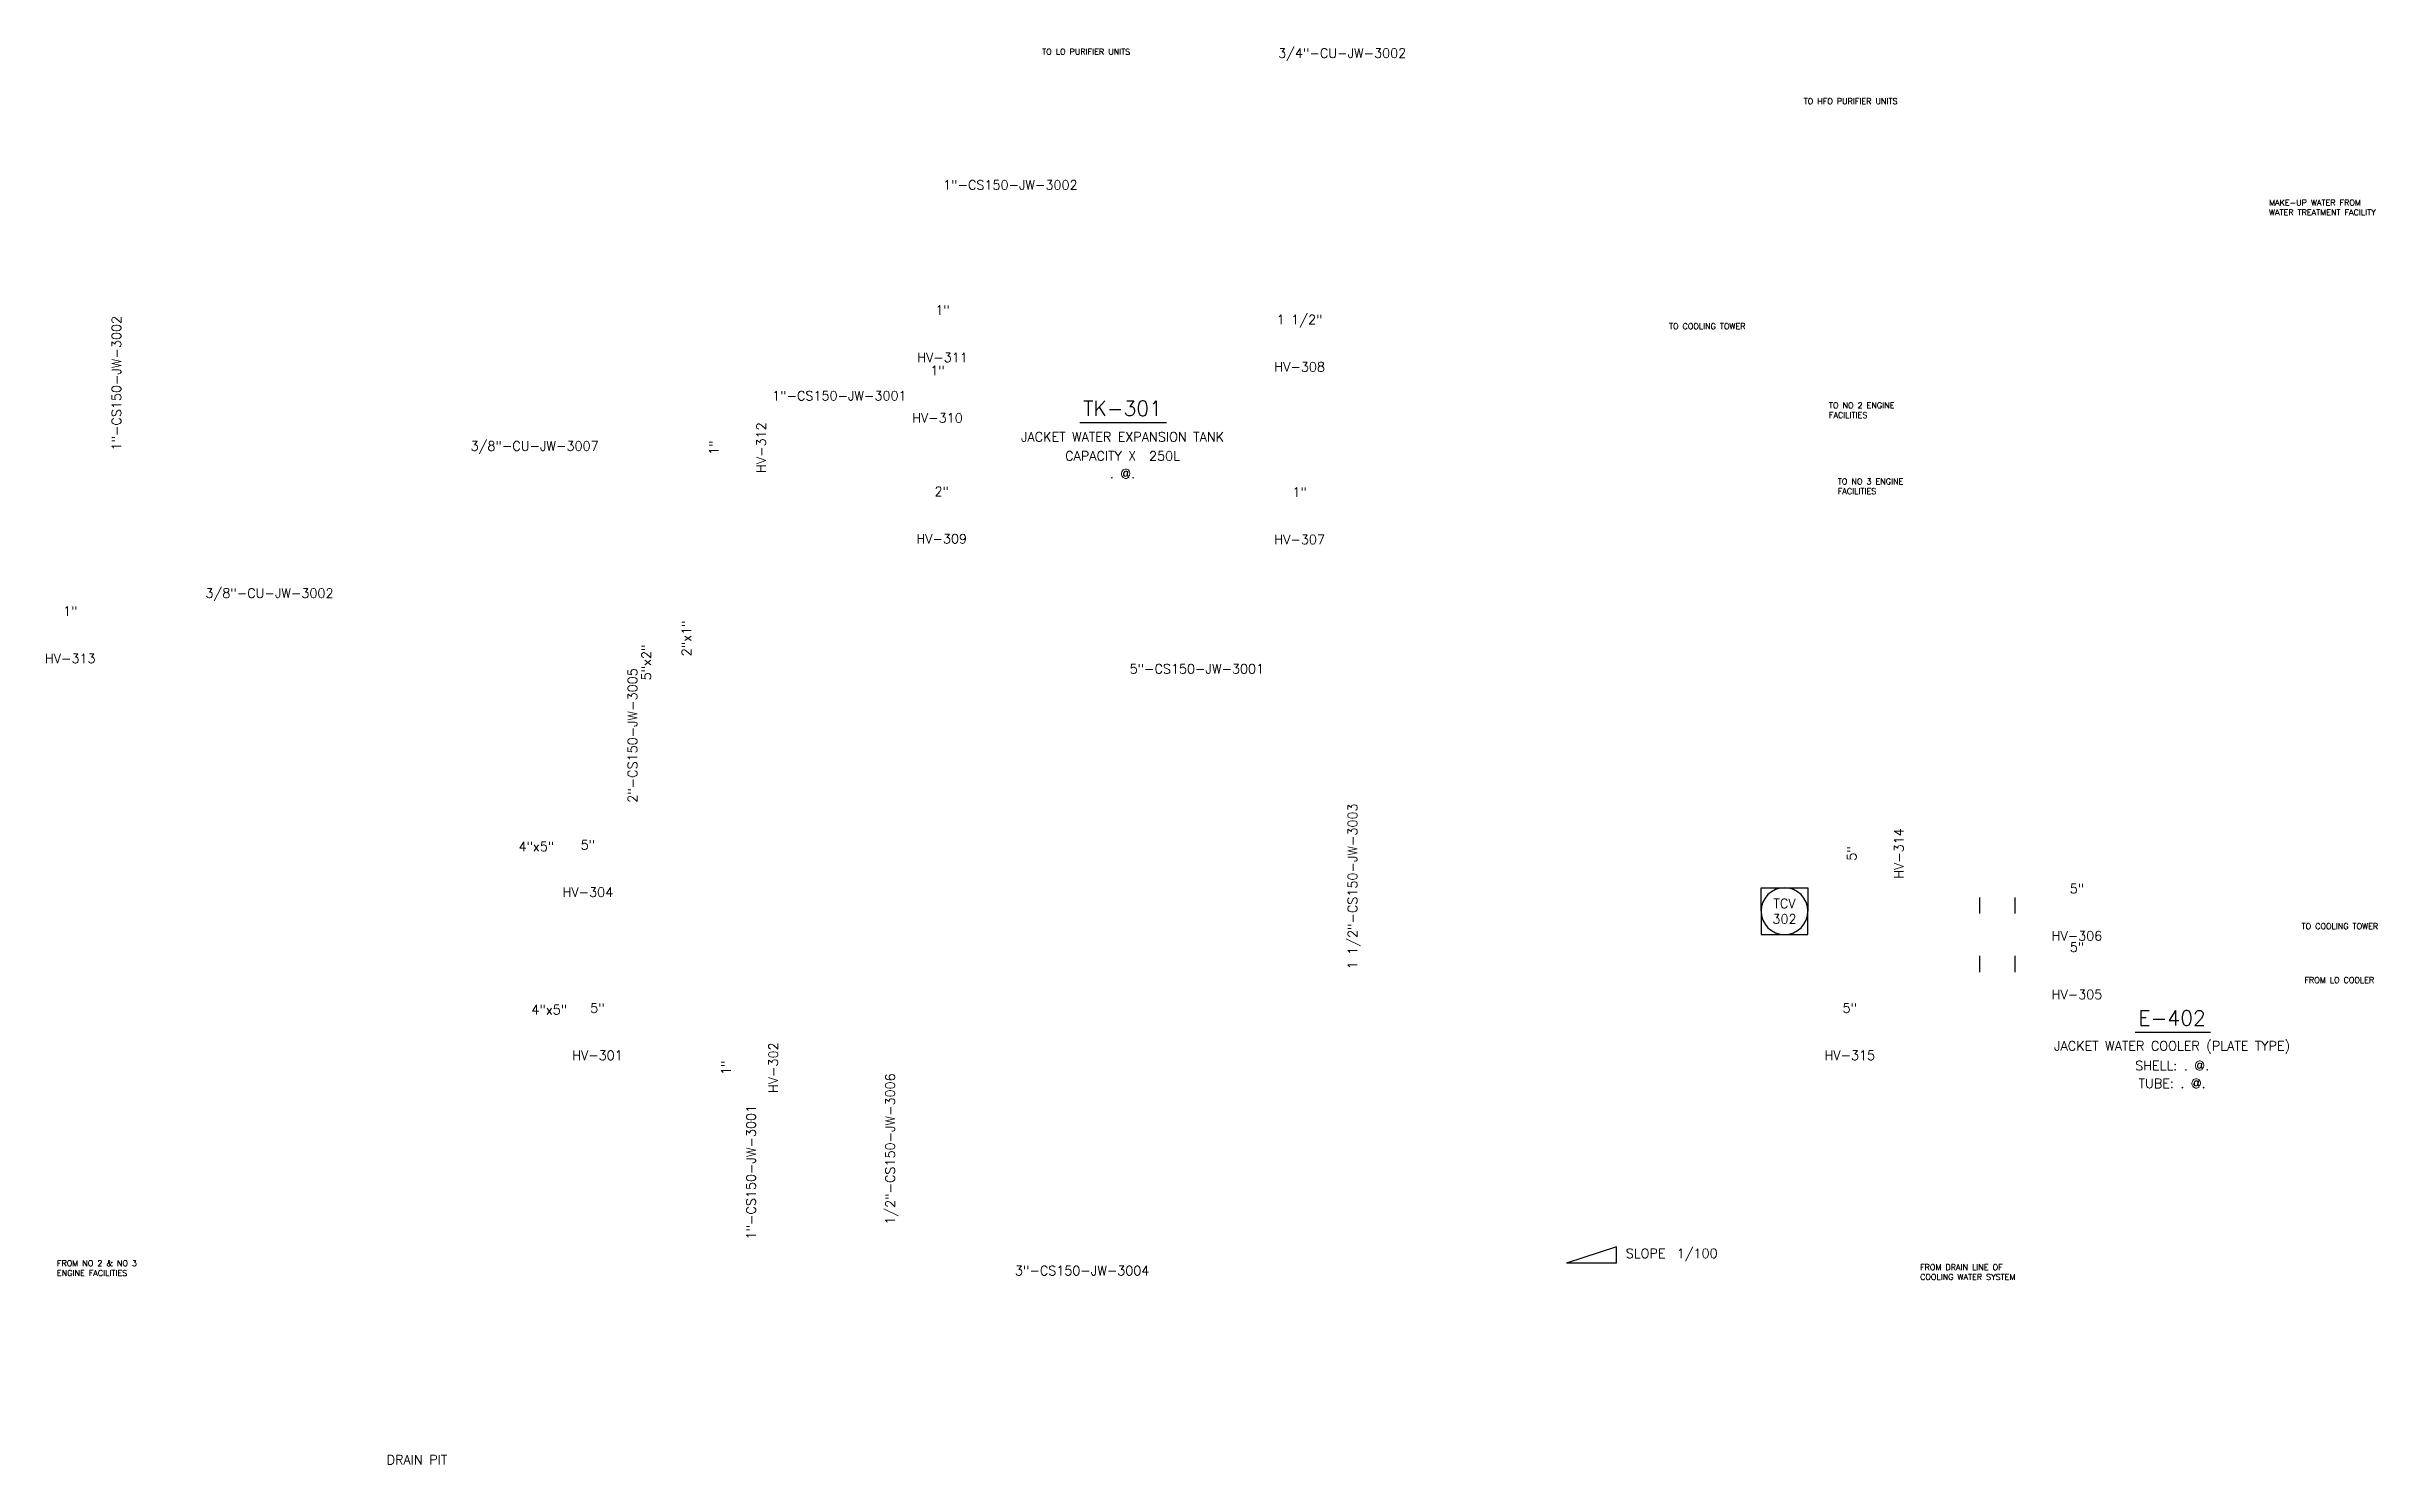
# Model space of a CAD drawing. Header units: inches. Extents: x 1.2 to 26.1, y 4.7 to 19.8.
import ezdxf
from ezdxf.enums import TextEntityAlignment as Align

# ---------------------------------------------------------------- set-up
doc = ezdxf.new("R2010")
doc.units = ezdxf.units.IN
doc.header["$MEASUREMENT"] = 0
doc.layers.add('Instrument', color=2, linetype='Continuous')
doc.layers.add('Text', color=7, linetype='Continuous')
doc.styles.get("Standard").update_dxf_attribs({"font": 'romans.shx', "height": 0.1})

# ---------------------------------------------------------------- blocks, each defined once
blk = doc.blocks.new('*U37')
at = {"color": 0, "linetype": 'ByBlock', "lineweight": -3}
blk.add_line((-0.393, -0.152), (0.41, -0.152), dxfattribs=at)
at = {"color": 0, "linetype": 'ByBlock', "lineweight": -2}
for tag, height, p in [('#(TargetObject.Tag)', 0.16, (0, 0)), ('#(TargetObject.Description)', 0.1, (0, -0.304)), ('SHELL: #(TARGETOBJECT.SHELLDESIGNPRESSURE) @#(+TARGETOBJECT.SHELLDESIGNTEMPERATURE)', 0.1, (0, -0.508)), ('TUBE: #(TARGETOBJECT.TUBEDESIGNPRESSURE) @#(+TARGETOBJECT.TUBEDESIGNTEMPERATURE)', 0.1, (0, -0.698))]:
    blk.add_attdef(tag, text='', height=height, dxfattribs=at).set_placement(p, align=Align.MIDDLE)
blk = doc.blocks.new('*U38')
at = {"color": 0, "linetype": 'ByBlock', "lineweight": -3}
blk.add_line((-0.455, -0.152), (0.471, -0.152), dxfattribs=at)
at = {"color": 0, "linetype": 'ByBlock', "lineweight": -2}
for tag, height, p in [('#(TargetObject.Tag)', 0.16, (0, 0)), ('#(TargetObject.Description)', 0.1, (0, -0.304)), ('#(TargetObject.Width) X #(TargetObject.Height)', 0.1, (0, -0.508)), ('#(Tanks.DesignPressure) @#(Tanks.DesignTemperature)', 0.1, (0, -0.698))]:
    blk.add_attdef(tag, text='', height=height, dxfattribs=at).set_placement(p, align=Align.MIDDLE)
blk = doc.blocks.new('Pipeline Tag_block')
at = {"color": 0, "linetype": 'ByBlock', "lineweight": -2}
blk.add_attdef('#(TargetObject.Tag)', text='', height=0.1, dxfattribs=at).set_placement((0, 0), align=Align.MIDDLE_CENTER)
blk = doc.blocks.new('AdjacentPipeReducerStyle_block')
at = {"color": 0, "linetype": 'ByBlock', "lineweight": -2}
blk.add_attdef('#(PipeLines.Size)x#(PipeLines.Size)', text='', height=0.1, dxfattribs=at).set_placement((0, 0), align=Align.MIDDLE_CENTER)
blk = doc.blocks.new('Valve Label_block')
at = {"color": 0, "linetype": 'ByBlock', "lineweight": -2}
blk.add_attdef('#(TargetObject.Size)', text='', height=0.1, dxfattribs=at).set_placement((0, 0.1875), align=Align.BOTTOM_CENTER)
blk.add_attdef('#(TargetObject.Tag)', text='', height=0.1, dxfattribs=at).set_placement((0, -0.1875), align=Align.TOP_CENTER)
blk = doc.blocks.new('*U54')
at = {"color": 0, "linetype": 'ByBlock', "lineweight": -2}
for p, q in [((-0.25, 0.25), (0.25, 0.25)), ((-0.25, 0), (-0.25, 0.25)), ((0.25, 0.25), (0.25, 0)), ((-0.25, 0), (-0.25, -0.25)), ((0.25, -0.25), (0.25, 0)), ((-0.25, -0.25), (0.25, -0.25))]:
    blk.add_line(p, q, dxfattribs=at)
for start, end in [(0, 180), (180, 0)]:
    blk.add_arc((0, 0), 0.25, start, end, dxfattribs=at)
blk.add_wipeout([(-0.148, 0.149), (0.153, 0.151), (0.153, 0.024), (-0.148, 0.024)], dxfattribs=at)
blk.add_wipeout([(-0.157, -0.024), (0.162, -0.024), (0.162, -0.155), (-0.157, -0.155)], dxfattribs=at)
for tag, p in [('#(TargetObject.Type)', (0, 0.083)), ('#(TargetObject.LoopNumber)', (0, -0.083))]:
    blk.add_attdef(tag, text='', height=0.1, dxfattribs=at).set_placement(p, align=Align.MIDDLE_CENTER)

msp = doc.modelspace()

# ---------------------------------------------------------------- linework, layer by layer
for p, q in [((17.955, 6.996), (17.421, 6.823)), ((17.955, 6.823), (17.955, 6.996)), ((17.955, 6.823), (17.421, 6.823))]:
    msp.add_line(p, q)
at = {"layer": 'Instrument', "linetype": 'ByBlock'}
for p, q in [((21.832, 10.727), (21.832, 10.554)), ((22.206, 10.727), (22.206, 10.554)), ((21.832, 10.102), (21.832, 9.929)), ((22.209, 10.102), (22.209, 9.929))]:
    msp.add_line(p, q, dxfattribs=at)

# ---------------------------------------------------------------- block references
at = {"rotation": 90}
for p, values in [((8.023, 13.492), {'#(PipeLines.Size)x#(PipeLines.Size)': '2"x1"'}), ((7.594, 13.235), {'#(PipeLines.Size)x#(PipeLines.Size)': '5"x2"'})]:
    msp.add_blockref('AdjacentPipeReducerStyle_block', p, dxfattribs=at).add_auto_attribs(values)
for p in [(6.421, 11.271), (6.559, 9.529)]:
    msp.add_blockref('AdjacentPipeReducerStyle_block', p).add_auto_attribs({'#(PipeLines.Size)x#(PipeLines.Size)': '4"x5"'})
at = {"layer": 'Instrument', "linetype": 'ByBlock'}
msp.add_blockref('*U54', (19.748, 10.58), dxfattribs=at).add_auto_attribs({'#(TargetObject.Type)': 'TCV', '#(TargetObject.LoopNumber)': '302'})
at = {"layer": 'Text'}
for name, p, values in [('Pipeline Tag_block', (15.025, 19.74), {'#(TargetObject.Tag)': '3/4"-CU-JW-3002'}), ('Pipeline Tag_block', (11.482, 18.333), {'#(TargetObject.Tag)': '1"-CS150-JW-3002'}), ('Valve Label_block', (10.758, 16.729), {'#(TargetObject.Size)': '1"', '#(TargetObject.Tag)': 'HV-311'}), ('Valve Label_block', (14.571, 16.628), {'#(TargetObject.Size)': '1 1/2"', '#(TargetObject.Tag)': 'HV-308'}), ('Valve Label_block', (10.704, 16.083), {'#(TargetObject.Size)': '1"', '#(TargetObject.Tag)': 'HV-310'}), ('Pipeline Tag_block', (9.656, 16.083), {'#(TargetObject.Tag)': '1"-CS150-JW-3001'}), ('*U38', (12.68, 15.948), {'#(TargetObject.Tag)': 'TK-301', '#(TargetObject.Description)': 'JACKET WATER EXPANSION TANK', '#(TargetObject.Width) X #(TargetObject.Height)': 'CAPACITY X  250L', '#(Tanks.DesignPressure) @#(Tanks.DesignTemperature)': '. @.'}), ('Pipeline Tag_block', (6.402, 15.546), {'#(TargetObject.Tag)': '3/8"-CU-JW-3007'}), ('Valve Label_block', (10.749, 14.794), {'#(TargetObject.Size)': '2"', '#(TargetObject.Tag)': 'HV-309'}), ('Valve Label_block', (14.571, 14.785), {'#(TargetObject.Size)': '1"', '#(TargetObject.Tag)': 'HV-307'}), ('Pipeline Tag_block', (3.571, 13.975), {'#(TargetObject.Tag)': '3/8"-CU-JW-3002'}), ('Valve Label_block', (1.444, 13.516), {'#(TargetObject.Size)': '1"', '#(TargetObject.Tag)': 'HV-313'}), ('Pipeline Tag_block', (13.473, 13.167), {'#(TargetObject.Tag)': '5"-CS150-JW-3001'}), ('Valve Label_block', (6.971, 11.021), {'#(TargetObject.Size)': '5"', '#(TargetObject.Tag)': 'HV-304'}), ('Valve Label_block', (22.871, 10.554), {'#(TargetObject.Size)': '5"', '#(TargetObject.Tag)': 'HV-306'}), ('Valve Label_block', (22.871, 9.929), {'#(TargetObject.Size)': '5"', '#(TargetObject.Tag)': 'HV-305'}), ('Valve Label_block', (7.073, 9.279), {'#(TargetObject.Size)': '5"', '#(TargetObject.Tag)': 'HV-301'}), ('Valve Label_block', (20.445, 9.279), {'#(TargetObject.Size)': '5"', '#(TargetObject.Tag)': 'HV-315'}), ('*U37', (23.887, 9.44), {'#(TargetObject.Tag)': 'E-402', '#(TargetObject.Description)': 'JACKET WATER COOLER (PLATE TYPE)', 'SHELL: #(TARGETOBJECT.SHELLDESIGNPRESSURE) @#(+TARGETOBJECT.SHELLDESIGNTEMPERATURE)': 'SHELL: . @.', 'TUBE: #(TARGETOBJECT.TUBEDESIGNPRESSURE) @#(+TARGETOBJECT.TUBEDESIGNTEMPERATURE)': 'TUBE: . @.'}), ('Pipeline Tag_block', (12.249, 6.743), {'#(TargetObject.Tag)': '3"-CS150-JW-3004'})]:
    msp.add_blockref(name, p, dxfattribs=at).add_auto_attribs(values)
at = {"layer": 'Text', "rotation": 90}
for name, p, values in [('Pipeline Tag_block', (1.936, 16.216), {'#(TargetObject.Tag)': '1"-CS150-JW-3002'}), ('Valve Label_block', (8.584, 15.528), {'#(TargetObject.Size)': '1"', '#(TargetObject.Tag)': 'HV-312'}), ('Pipeline Tag_block', (7.447, 12.455), {'#(TargetObject.Tag)': '2"-CS150-JW-3005'}), ('Pipeline Tag_block', (15.136, 10.845), {'#(TargetObject.Tag)': '1 1/2"-CS150-JW-3003'}), ('Valve Label_block', (20.733, 11.196), {'#(TargetObject.Size)': '5"', '#(TargetObject.Tag)': 'HV-314'}), ('Valve Label_block', (8.713, 8.909), {'#(TargetObject.Size)': '1"', '#(TargetObject.Tag)': 'HV-302'}), ('Pipeline Tag_block', (10.199, 8.041), {'#(TargetObject.Tag)': '1/2"-CS150-JW-3006'}), ('Pipeline Tag_block', (8.713, 7.794), {'#(TargetObject.Tag)': '1"-CS150-JW-3001'})]:
    msp.add_blockref(name, p, dxfattribs=at).add_auto_attribs(values)

# ---------------------------------------------------------------- texts
msp.add_text('DRAIN PIT', height=0.1).set_placement((4.822, 4.675))
at = {"insert": (3.664, 13.571), "char_height": 0.1, "attachment_point": 6}
msp.add_mtext('\\A1;', dxfattribs=at)
note = msp.add_mtext_dynamic_manual_height_columns('SLOPE ', width=0.53831, gutter_width=0.00545, heights=[0.138, 0], dxfattribs=dict(insert=(18.053, 6.977), char_height=0.1, attachment_point=1))
for column, words in zip(note.columns.linked_columns, ['1/100']):
    column.text = words
at = {"layer": 'Text', "char_height": 0.0625, "attachment_point": 1}
for s, width, heights, insert in [('TO LO PURIFIER UNITS', 1.3447, [0.307], (11.822, 19.786)), ('TO HFO PURIFIER UNITS', 1.3447, [0.307], (19.953, 19.258)), ('MAKE-UP WATER FROM WATER TREATMENT FACILITY', 1.3447, [0.307], (24.922, 18.175)), ('TO COOLING TOWER ', 1.3447, [0.307], (18.515, 16.856)), ('TO NO 2 ENGINE FACILITIES ', 0.985, [0.317], (20.223, 16.011)), ('TO NO 3 ENGINE FACILITIES ', 0.985, [0.317], (20.318, 15.199)), ('TO COOLING TOWER', 0.96291, [0.305], (25.27, 10.451)), ('FROM LO COOLER', 0.96291, [0.305], (25.3, 9.876)), ('FROM NO 2 & NO 3 ENGINE FACILITIES', 1.22779, [0.243], (1.302, 6.853)), ('FROM DRAIN LINE OF COOLING WATER SYSTEM', 1.22779, [0.243], (21.196, 6.811))]:
    msp.add_mtext_dynamic_manual_height_columns(s, width=width, gutter_width=0.5, heights=heights, dxfattribs=dict(at, insert=insert))

doc.saveas('drawing.dxf')
